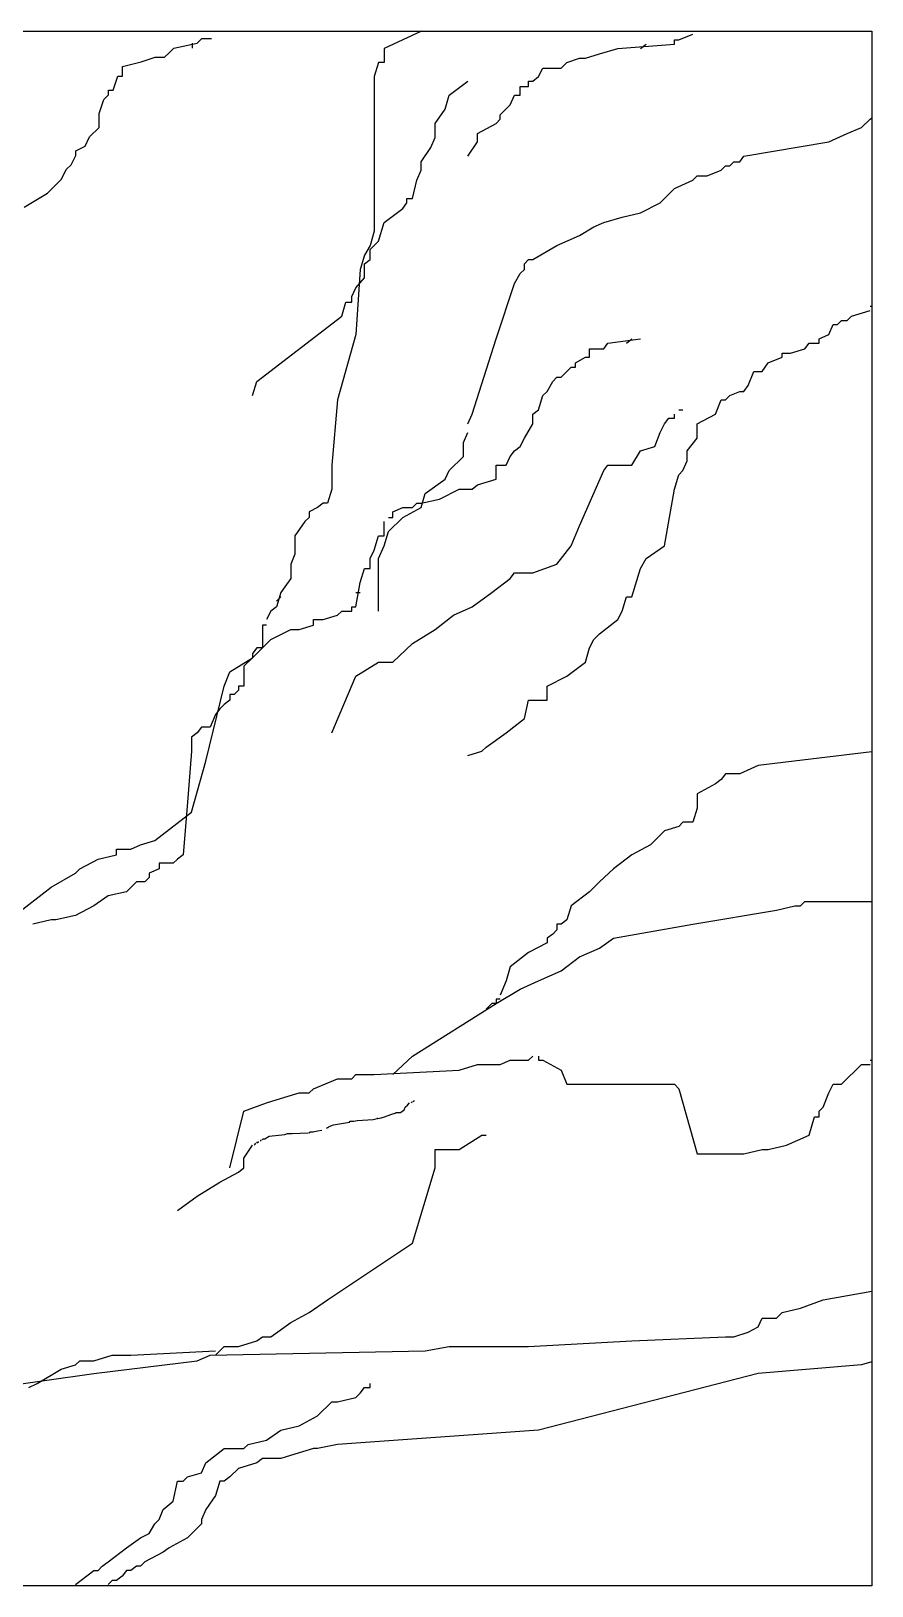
# Model space of a CAD drawing. Header units: inches. Extents: x 4.9 to 47.4, y 12.3 to 37.1.
# Drawn here: x 34.85 to 35.391, y 17.29 to 18.29 of the extents above; entities that cross this region are included whole.
import ezdxf

# ---------------------------------------------------------------- set-up
doc = ezdxf.new("R2010")
doc.units = ezdxf.units.IN
doc.header["$MEASUREMENT"] = 0
doc.layers.add('02', color=2, linetype='Continuous')

msp = doc.modelspace()

# ---------------------------------------------------------------- linework, layer by layer
at = {"layer": '02'}
for p, q in [((34.9417, 18.2787, -0.1), (34.9567, 18.2818, -0.1)), ((34.9537, 18.2787, -0.1), (34.9537, 18.2818, -0.1)), ((34.9567, 18.2818, -0.1), (34.9597, 18.2848, -0.1)), ((34.9597, 18.2848, -0.1), (34.9658, 18.2848, -0.1)), ((35.1009, 18.2896, -0.1), (35.0769, 18.2785, -0.1)), ((35.2272, 18.2785, -0.1), (35.2637, 18.2812, -0.1)), ((35.2418, 18.2785, -0.1), (35.2454, 18.2812, -0.1)), ((35.2637, 18.284, -0.1), (35.2664, 18.284, -0.1)), ((35.2637, 18.2812, -0.1), (35.2637, 18.284, -0.1)), ((35.2664, 18.284, -0.1), (35.2755, 18.2876, -0.1)), ((34.9206, 18.2698, -0.1), (34.9296, 18.2728, -0.1)), ((34.9296, 18.2728, -0.1), (34.9357, 18.2728, -0.1)), ((34.9357, 18.2728, -0.1), (34.9387, 18.2757, -0.1)), ((34.9387, 18.2757, -0.1), (34.9417, 18.2787, -0.1)), ((35.0769, 18.2785, -0.1), (35.0769, 18.2694, -0.1)), ((35.1944, 18.2694, -0.1), (35.2026, 18.2721, -0.1)), ((35.2026, 18.2721, -0.1), (35.2063, 18.2721, -0.1)), ((35.2063, 18.2721, -0.1), (35.2154, 18.2749, -0.1)), ((35.2154, 18.2749, -0.1), (35.2272, 18.2785, -0.1)), ((34.9025, 18.2516, -0.1), (34.9056, 18.2607, -0.1)), ((34.9056, 18.2607, -0.1), (34.9086, 18.2607, -0.1)), ((34.9086, 18.2668, -0.1), (34.9206, 18.2698, -0.1)), ((34.9086, 18.2607, -0.1), (34.9086, 18.2668, -0.1)), ((35.0733, 18.2694, -0.1), (35.0705, 18.2603, -0.1)), ((35.0705, 18.2603, -0.1), (35.0705, 18.1609, -0.1)), ((35.0769, 18.2694, -0.1), (35.0733, 18.2694, -0.1)), ((35.1726, 18.2575, -0.1), (35.1762, 18.2603, -0.1)), ((35.1762, 18.2603, -0.1), (35.1789, 18.2658, -0.1)), ((35.1789, 18.2658, -0.1), (35.1908, 18.2658, -0.1)), ((35.1908, 18.2658, -0.1), (35.1944, 18.2694, -0.1)), ((34.8995, 18.2516, -0.1), (34.9025, 18.2516, -0.1)), ((34.8995, 18.2486, -0.1), (34.8995, 18.2516, -0.1)), ((35.1188, 18.2484, -0.1), (35.1307, 18.2575, -0.1)), ((35.1644, 18.2539, -0.1), (35.1698, 18.2539, -0.1)), ((35.1644, 18.2484, -0.1), (35.1644, 18.2539, -0.1)), ((35.1698, 18.2575, -0.1), (35.1726, 18.2575, -0.1)), ((35.1698, 18.2539, -0.1), (35.1698, 18.2575, -0.1)), ((34.8935, 18.2366, -0.1), (34.8965, 18.2457, -0.1)), ((34.8965, 18.2457, -0.1), (34.8995, 18.2486, -0.1)), ((35.1161, 18.2393, -0.1), (35.1188, 18.2484, -0.1)), ((35.1516, 18.2357, -0.1), (35.158, 18.2421, -0.1)), ((35.158, 18.2421, -0.1), (35.1607, 18.2484, -0.1)), ((35.1607, 18.2484, -0.1), (35.1644, 18.2484, -0.1)), ((34.8935, 18.2276, -0.1), (34.8935, 18.2366, -0.1)), ((35.1097, 18.2302, -0.1), (35.1161, 18.2393, -0.1)), ((35.1097, 18.2211, -0.1), (35.1097, 18.2302, -0.1)), ((35.137, 18.2238, -0.1), (35.1489, 18.2302, -0.1)), ((35.1489, 18.2302, -0.1), (35.1516, 18.2329, -0.1)), ((35.1516, 18.2329, -0.1), (35.1516, 18.2357, -0.1)), ((35.3839, 18.2275, -0.1), (35.3894, 18.2329, -0.1)), ((35.3894, 18.2329, -0.1), (35.3906, 18.2339, -0.1)), ((34.8845, 18.2156, -0.1), (34.8874, 18.2215, -0.1)), ((34.8874, 18.2215, -0.1), (34.8935, 18.2276, -0.1)), ((35.107, 18.2147, -0.1), (35.1097, 18.2211, -0.1)), ((35.137, 18.2184, -0.1), (35.137, 18.2238, -0.1)), ((35.3629, 18.2184, -0.1), (35.3748, 18.2238, -0.1)), ((35.3748, 18.2238, -0.1), (35.3839, 18.2275, -0.1)), ((34.8785, 18.2125, -0.1), (34.8845, 18.2156, -0.1)), ((34.8785, 18.2095, -0.1), (34.8785, 18.2125, -0.1)), ((35.1006, 18.2056, -0.1), (35.107, 18.2147, -0.1)), ((35.1307, 18.2092, -0.1), (35.137, 18.2184, -0.1)), ((35.3083, 18.2092, -0.1), (35.3629, 18.2184, -0.1)), ((34.8694, 18.1944, -0.1), (34.8724, 18.2005, -0.1)), ((34.8724, 18.2005, -0.1), (34.8755, 18.2035, -0.1)), ((34.8755, 18.2035, -0.1), (34.8785, 18.2095, -0.1)), ((35.0979, 18.1937, -0.1), (35.1006, 18.2001, -0.1)), ((35.1006, 18.2001, -0.1), (35.1006, 18.2056, -0.1)), ((35.2846, 18.1965, -0.1), (35.2937, 18.2001, -0.1)), ((35.2937, 18.2001, -0.1), (35.2964, 18.2029, -0.1)), ((35.2964, 18.2029, -0.1), (35.2992, 18.2029, -0.1)), ((35.2992, 18.2029, -0.1), (35.3019, 18.2056, -0.1)), ((35.3019, 18.2056, -0.1), (35.3056, 18.2056, -0.1)), ((35.3056, 18.2056, -0.1), (35.3083, 18.2092, -0.1)), ((34.8604, 18.1854, -0.1), (34.8694, 18.1944, -0.1)), ((35.0951, 18.1819, -0.1), (35.0979, 18.1937, -0.1)), ((35.2637, 18.1883, -0.1), (35.2755, 18.1937, -0.1)), ((35.2755, 18.1937, -0.1), (35.2782, 18.1965, -0.1)), ((35.2782, 18.1965, -0.1), (35.2846, 18.1965, -0.1)), ((34.8454, 18.1764, -0.1), (34.8604, 18.1854, -0.1)), ((35.0915, 18.1819, -0.1), (35.0951, 18.1819, -0.1)), ((35.0915, 18.1792, -0.1), (35.0915, 18.1819, -0.1)), ((35.2545, 18.1792, -0.1), (35.2637, 18.1883, -0.1)), ((35.0769, 18.1664, -0.1), (35.0888, 18.1755, -0.1)), ((35.0888, 18.1755, -0.1), (35.0915, 18.1792, -0.1)), ((35.2181, 18.1664, -0.1), (35.2299, 18.17, -0.1)), ((35.2299, 18.17, -0.1), (35.2418, 18.1728, -0.1)), ((35.2418, 18.1728, -0.1), (35.2545, 18.1792, -0.1)), ((35.0705, 18.1609, -0.1), (35.0678, 18.1518, -0.1)), ((35.0733, 18.1545, -0.1), (35.0769, 18.1664, -0.1)), ((35.2026, 18.1582, -0.1), (35.2117, 18.1637, -0.1)), ((35.2117, 18.1637, -0.1), (35.2181, 18.1664, -0.1)), ((35.0678, 18.1518, -0.1), (35.0642, 18.1454, -0.1)), ((35.0678, 18.1491, -0.1), (35.0733, 18.1545, -0.1)), ((35.1726, 18.1427, -0.1), (35.188, 18.1518, -0.1)), ((35.188, 18.1518, -0.1), (35.2026, 18.1582, -0.1)), ((35.0642, 18.1454, -0.1), (35.0614, 18.1363, -0.1)), ((35.0642, 18.14, -0.1), (35.0678, 18.1427, -0.1)), ((35.0678, 18.1427, -0.1), (35.0678, 18.1491, -0.1)), ((35.1671, 18.14, -0.1), (35.1698, 18.1427, -0.1)), ((35.1698, 18.1427, -0.1), (35.1726, 18.1427, -0.1)), ((35.0614, 18.1363, -0.1), (35.0587, 18.0944, -0.1)), ((35.0587, 18.1245, -0.1), (35.0642, 18.1308, -0.1)), ((35.0642, 18.1308, -0.1), (35.0642, 18.14, -0.1)), ((35.1607, 18.1272, -0.1), (35.1644, 18.1336, -0.1)), ((35.1644, 18.1336, -0.1), (35.1671, 18.1363, -0.1)), ((35.1671, 18.1363, -0.1), (35.1671, 18.14, -0.1)), ((35.056, 18.119, -0.1), (35.0587, 18.1245, -0.1)), ((35.1489, 18.0916, -0.1), (35.1607, 18.1272, -0.1)), ((35.0496, 18.1062, -0.1), (35.0523, 18.1153, -0.1)), ((35.0523, 18.1153, -0.1), (35.056, 18.1153, -0.1)), ((35.056, 18.1153, -0.1), (35.056, 18.119, -0.1)), ((35.3894, 18.1126, -0.1), (35.3906, 18.1126, -0.1)), ((34.9949, 18.0643, -0.1), (35.0496, 18.1062, -0.1)), ((35.3629, 18.0944, -0.1), (35.3657, 18.1008, -0.1)), ((35.3657, 18.1008, -0.1), (35.3684, 18.1008, -0.1)), ((35.3684, 18.1008, -0.1), (35.3711, 18.1035, -0.1)), ((35.3711, 18.1035, -0.1), (35.3748, 18.1035, -0.1)), ((35.3748, 18.1035, -0.1), (35.3775, 18.1062, -0.1)), ((35.3775, 18.1062, -0.1), (35.3894, 18.1099, -0.1)), ((35.0587, 18.0944, -0.1), (35.0469, 18.0525, -0.1)), ((35.1334, 18.0433, -0.1), (35.1489, 18.0916, -0.1)), ((35.2208, 18.0889, -0.1), (35.2418, 18.0916, -0.1)), ((35.2327, 18.0889, -0.1), (35.2363, 18.0916, -0.1)), ((35.3566, 18.0916, -0.1), (35.3629, 18.0944, -0.1)), ((35.3566, 18.0889, -0.1), (35.3566, 18.0916, -0.1)), ((35.209, 18.0853, -0.1), (35.2181, 18.0853, -0.1)), ((35.209, 18.0798, -0.1), (35.209, 18.0853, -0.1)), ((35.2181, 18.0853, -0.1), (35.2208, 18.0889, -0.1)), ((35.3329, 18.0825, -0.1), (35.3383, 18.0825, -0.1)), ((35.3329, 18.0798, -0.1), (35.3329, 18.0825, -0.1)), ((35.3383, 18.0825, -0.1), (35.3475, 18.0853, -0.1)), ((35.3475, 18.0853, -0.1), (35.3502, 18.0889, -0.1)), ((35.3502, 18.0889, -0.1), (35.3566, 18.0889, -0.1)), ((35.1908, 18.067, -0.1), (35.1972, 18.0734, -0.1)), ((35.1972, 18.0734, -0.1), (35.1999, 18.0734, -0.1)), ((35.1999, 18.0762, -0.1), (35.2063, 18.0798, -0.1)), ((35.1999, 18.0734, -0.1), (35.1999, 18.0762, -0.1)), ((35.2063, 18.0798, -0.1), (35.209, 18.0798, -0.1)), ((35.311, 18.0616, -0.1), (35.3147, 18.0707, -0.1)), ((35.3147, 18.0707, -0.1), (35.3201, 18.0707, -0.1)), ((35.3201, 18.0707, -0.1), (35.3238, 18.0762, -0.1)), ((35.3238, 18.0762, -0.1), (35.3329, 18.0798, -0.1)), ((34.9922, 18.0552, -0.1), (34.9949, 18.0643, -0.1)), ((35.1817, 18.0579, -0.1), (35.1853, 18.0643, -0.1)), ((35.1853, 18.0643, -0.1), (35.188, 18.067, -0.1)), ((35.188, 18.067, -0.1), (35.1908, 18.067, -0.1)), ((35.3083, 18.0579, -0.1), (35.311, 18.0616, -0.1)), ((35.0469, 18.0525, -0.1), (35.0432, 18.0105, -0.1)), ((35.1762, 18.0461, -0.1), (35.1789, 18.0552, -0.1)), ((35.1789, 18.0552, -0.1), (35.1817, 18.0579, -0.1)), ((35.2901, 18.0433, -0.1), (35.2937, 18.0525, -0.1)), ((35.2937, 18.0525, -0.1), (35.2964, 18.0525, -0.1)), ((35.2964, 18.0525, -0.1), (35.2992, 18.0552, -0.1)), ((35.2992, 18.0552, -0.1), (35.3056, 18.0579, -0.1)), ((35.3056, 18.0579, -0.1), (35.3083, 18.0579, -0.1)), ((35.1307, 18.037, -0.1), (35.1334, 18.0433, -0.1)), ((35.1726, 18.0433, -0.1), (35.1762, 18.0461, -0.1)), ((35.1726, 18.037, -0.1), (35.1726, 18.0433, -0.1)), ((35.2573, 18.037, -0.1), (35.26, 18.0406, -0.1)), ((35.26, 18.0406, -0.1), (35.2637, 18.0406, -0.1)), ((35.2637, 18.0406, -0.1), (35.2637, 18.0433, -0.1)), ((35.2664, 18.0461, -0.1), (35.2691, 18.0461, -0.1)), ((35.2782, 18.037, -0.1), (35.2901, 18.0433, -0.1)), ((35.1279, 18.0251, -0.1), (35.1307, 18.0315, -0.1)), ((35.1671, 18.0278, -0.1), (35.1726, 18.037, -0.1)), ((35.2509, 18.0224, -0.1), (35.2545, 18.0315, -0.1)), ((35.2545, 18.0315, -0.1), (35.2573, 18.037, -0.1)), ((35.2782, 18.0278, -0.1), (35.2782, 18.037, -0.1)), ((35.1279, 18.016, -0.1), (35.1279, 18.0251, -0.1)), ((35.1607, 18.0196, -0.1), (35.1644, 18.0224, -0.1)), ((35.1644, 18.0224, -0.1), (35.1671, 18.0278, -0.1)), ((35.2418, 18.0196, -0.1), (35.2509, 18.0224, -0.1)), ((35.2719, 18.0196, -0.1), (35.2782, 18.0278, -0.1)), ((35.0432, 18.0105, -0.1), (35.0432, 17.995, -0.1)), ((35.1188, 18.0069, -0.1), (35.1279, 18.016, -0.1)), ((35.1489, 18.0014, -0.1), (35.1489, 18.0105, -0.1)), ((35.1489, 18.0105, -0.1), (35.1553, 18.0105, -0.1)), ((35.1553, 18.0105, -0.1), (35.158, 18.016, -0.1)), ((35.158, 18.016, -0.1), (35.1607, 18.0196, -0.1)), ((35.2181, 18.0069, -0.1), (35.2208, 18.0105, -0.1)), ((35.2208, 18.0105, -0.1), (35.2363, 18.0105, -0.1)), ((35.2363, 18.0105, -0.1), (35.2418, 18.0196, -0.1)), ((35.2691, 18.0069, -0.1), (35.2719, 18.0133, -0.1)), ((35.2719, 18.0133, -0.1), (35.2719, 18.0196, -0.1)), ((35.1033, 17.9923, -0.1), (35.1161, 18.0014, -0.1)), ((35.1161, 18.0014, -0.1), (35.1188, 18.0069, -0.1)), ((35.137, 17.9978, -0.1), (35.1489, 18.0014, -0.1)), ((35.2026, 17.9713, -0.1), (35.2181, 18.0069, -0.1)), ((35.2637, 17.995, -0.1), (35.2664, 18.0041, -0.1)), ((35.2664, 18.0041, -0.1), (35.2691, 18.0069, -0.1)), ((35.0432, 17.995, -0.1), (35.0405, 17.9859, -0.1)), ((35.1006, 17.9832, -0.1), (35.1033, 17.9923, -0.1)), ((35.1124, 17.9886, -0.1), (35.1252, 17.995, -0.1)), ((35.1252, 17.995, -0.1), (35.1334, 17.995, -0.1)), ((35.1334, 17.995, -0.1), (35.137, 17.9978, -0.1)), ((35.2573, 17.9586, -0.1), (35.2637, 17.995, -0.1)), ((35.0341, 17.9832, -0.1), (35.0286, 17.9804, -0.1)), ((35.0286, 17.9804, -0.1), (35.0286, 17.9768, -0.1)), ((35.0377, 17.9859, -0.1), (35.0341, 17.9832, -0.1)), ((35.0405, 17.9859, -0.1), (35.0377, 17.9859, -0.1)), ((35.0824, 17.9804, -0.1), (35.0888, 17.9832, -0.1)), ((35.0824, 17.9768, -0.1), (35.0824, 17.9804, -0.1)), ((35.0888, 17.9832, -0.1), (35.0951, 17.9832, -0.1)), ((35.0888, 17.9768, -0.1), (35.1006, 17.9832, -0.1)), ((35.0951, 17.9832, -0.1), (35.0979, 17.9859, -0.1)), ((35.0979, 17.9859, -0.1), (35.1006, 17.9859, -0.1)), ((35.1006, 17.9859, -0.1), (35.1124, 17.9886, -0.1)), ((35.0259, 17.9741, -0.1), (35.0195, 17.9649, -0.1)), ((35.0286, 17.9768, -0.1), (35.0259, 17.9741, -0.1)), ((35.0769, 17.9649, -0.1), (35.0769, 17.9741, -0.1)), ((35.0796, 17.9768, -0.1), (35.0824, 17.9768, -0.1)), ((35.0796, 17.9677, -0.1), (35.0888, 17.9768, -0.1)), ((35.1972, 17.9586, -0.1), (35.2026, 17.9713, -0.1)), ((35.0195, 17.9649, -0.1), (35.0195, 17.9531, -0.1)), ((35.0705, 17.9558, -0.1), (35.0733, 17.9649, -0.1)), ((35.0733, 17.9649, -0.1), (35.0769, 17.9649, -0.1)), ((35.0769, 17.9586, -0.1), (35.0796, 17.9677, -0.1)), ((35.0195, 17.9531, -0.1), (35.0168, 17.9467, -0.1)), ((35.0678, 17.9504, -0.1), (35.0705, 17.9558, -0.1)), ((35.0678, 17.944, -0.1), (35.0678, 17.9504, -0.1)), ((35.0733, 17.9504, -0.1), (35.0769, 17.9586, -0.1)), ((35.0733, 17.9166, -0.1), (35.0733, 17.9504, -0.1)), ((35.188, 17.9467, -0.1), (35.1972, 17.9586, -0.1)), ((35.2418, 17.944, -0.1), (35.2454, 17.9504, -0.1)), ((35.2454, 17.9504, -0.1), (35.2573, 17.9586, -0.1)), ((35.0168, 17.9467, -0.1), (35.0168, 17.9376, -0.1)), ((35.0614, 17.9349, -0.1), (35.0642, 17.944, -0.1)), ((35.0642, 17.944, -0.1), (35.0678, 17.944, -0.1)), ((35.158, 17.9376, -0.1), (35.1607, 17.9412, -0.1)), ((35.1607, 17.9412, -0.1), (35.1726, 17.9412, -0.1)), ((35.1726, 17.9412, -0.1), (35.188, 17.9467, -0.1)), ((35.2363, 17.9257, -0.1), (35.2418, 17.944, -0.1)), ((35.0131, 17.9321, -0.1), (35.0104, 17.9285, -0.1)), ((35.0168, 17.9376, -0.1), (35.0131, 17.9321, -0.1)), ((35.0587, 17.9194, -0.1), (35.0614, 17.9349, -0.1)), ((35.1461, 17.9285, -0.1), (35.158, 17.9376, -0.1)), ((35.0104, 17.9285, -0.1), (35.0077, 17.9194, -0.1)), ((35.0104, 17.9257, -0.1), (35.0077, 17.923, -0.1)), ((35.0587, 17.9285, -0.1), (35.0614, 17.9285, -0.1)), ((35.1334, 17.9194, -0.1), (35.1461, 17.9285, -0.1)), ((35.2299, 17.9166, -0.1), (35.2327, 17.9257, -0.1)), ((35.2327, 17.9257, -0.1), (35.2363, 17.9257, -0.1)), ((35.004, 17.9166, -0.1), (35.0013, 17.9112, -0.1)), ((35.0077, 17.9194, -0.1), (35.004, 17.9166, -0.1)), ((35.0314, 17.9112, -0.1), (35.0377, 17.9112, -0.1)), ((35.0314, 17.9075, -0.1), (35.0314, 17.9112, -0.1)), ((35.0377, 17.9112, -0.1), (35.0469, 17.9139, -0.1)), ((35.0469, 17.9139, -0.1), (35.0496, 17.9166, -0.1)), ((35.0496, 17.9166, -0.1), (35.056, 17.9166, -0.1)), ((35.056, 17.9194, -0.1), (35.0587, 17.9194, -0.1)), ((35.056, 17.9166, -0.1), (35.056, 17.9194, -0.1)), ((35.1097, 17.9048, -0.1), (35.1215, 17.9139, -0.1)), ((35.1215, 17.9139, -0.1), (35.1334, 17.9194, -0.1)), ((35.2154, 17.902, -0.1), (35.2272, 17.9112, -0.1)), ((35.2272, 17.9112, -0.1), (35.2299, 17.9166, -0.1)), ((34.9986, 17.9075, -0.1), (34.9986, 17.8929, -0.1)), ((35.0013, 17.9075, -0.1), (34.9986, 17.9075, -0.1)), ((35.004, 17.8984, -0.1), (35.0168, 17.9048, -0.1)), ((35.0168, 17.9048, -0.1), (35.0223, 17.9048, -0.1)), ((35.0223, 17.9048, -0.1), (35.0314, 17.9075, -0.1)), ((35.0951, 17.8957, -0.1), (35.1097, 17.9048, -0.1)), ((35.2117, 17.8984, -0.1), (35.2154, 17.902, -0.1)), ((34.9922, 17.8866, -0.1), (35.004, 17.8984, -0.1)), ((34.9949, 17.8929, -0.1), (34.9922, 17.8893, -0.1)), ((34.9986, 17.8929, -0.1), (34.9949, 17.8929, -0.1)), ((35.0824, 17.8838, -0.1), (35.0951, 17.8957, -0.1)), ((35.2063, 17.8838, -0.1), (35.209, 17.8929, -0.1)), ((35.209, 17.8929, -0.1), (35.2117, 17.8984, -0.1)), ((34.9776, 17.8774, -0.1), (34.9922, 17.8866, -0.1)), ((34.9922, 17.8866, -0.1), (34.9867, 17.8811, -0.1)), ((34.9867, 17.8811, -0.1), (34.9867, 17.8683, -0.1)), ((34.9922, 17.8893, -0.1), (34.9922, 17.8866, -0.1)), ((35.0587, 17.8747, -0.1), (35.0733, 17.8838, -0.1)), ((35.0733, 17.8838, -0.1), (35.0824, 17.8838, -0.1)), ((35.1944, 17.8747, -0.1), (35.2063, 17.8838, -0.1)), ((34.974, 17.8683, -0.1), (34.9776, 17.8774, -0.1)), ((35.0432, 17.8382, -0.1), (35.0587, 17.8747, -0.1)), ((35.1817, 17.8683, -0.1), (35.1944, 17.8747, -0.1)), ((34.9621, 17.82, -0.1), (34.974, 17.8683, -0.1)), ((34.9776, 17.8629, -0.1), (34.9776, 17.8592, -0.1)), ((34.9804, 17.8629, -0.1), (34.9776, 17.8629, -0.1)), ((34.9831, 17.8656, -0.1), (34.9804, 17.8629, -0.1)), ((34.9831, 17.8683, -0.1), (34.9831, 17.8656, -0.1)), ((34.9867, 17.8683, -0.1), (34.9831, 17.8683, -0.1)), ((35.1817, 17.8592, -0.1), (35.1817, 17.8683, -0.1)), ((34.9685, 17.8501, -0.1), (34.9649, 17.8419, -0.1)), ((34.9712, 17.8537, -0.1), (34.9685, 17.8501, -0.1)), ((34.974, 17.8565, -0.1), (34.9712, 17.8537, -0.1)), ((34.9776, 17.8592, -0.1), (34.974, 17.8565, -0.1)), ((35.1671, 17.8474, -0.1), (35.1698, 17.8592, -0.1)), ((35.1698, 17.8592, -0.1), (35.1817, 17.8592, -0.1)), ((34.9594, 17.8419, -0.1), (34.9567, 17.8382, -0.1)), ((34.9649, 17.8419, -0.1), (34.9594, 17.8419, -0.1)), ((35.1553, 17.8382, -0.1), (35.1671, 17.8474, -0.1)), ((34.9567, 17.8382, -0.1), (34.953, 17.8355, -0.1)), ((34.953, 17.8355, -0.1), (34.953, 17.8264, -0.1)), ((35.1425, 17.8291, -0.1), (35.1553, 17.8382, -0.1)), ((34.953, 17.8264, -0.1), (34.9503, 17.7936, -0.1)), ((34.953, 17.7872, -0.1), (34.9621, 17.82, -0.1)), ((35.1307, 17.8237, -0.1), (35.1398, 17.8264, -0.1)), ((35.1398, 17.8264, -0.1), (35.1425, 17.8291, -0.1)), ((35.3906, 17.8261, -0.1), (35.3174, 17.8173, -0.1)), ((35.2964, 17.8118, -0.1), (35.2937, 17.8082, -0.1)), ((35.3056, 17.8118, -0.1), (35.2964, 17.8118, -0.1)), ((35.3174, 17.8173, -0.1), (35.3056, 17.8118, -0.1)), ((35.2901, 17.8054, -0.1), (35.2782, 17.799, -0.1)), ((35.2937, 17.8082, -0.1), (35.2901, 17.8054, -0.1)), ((34.9503, 17.7936, -0.1), (34.9476, 17.7598, -0.1)), ((35.2782, 17.799, -0.1), (35.2782, 17.7899, -0.1)), ((34.9293, 17.769, -0.1), (34.953, 17.7872, -0.1)), ((35.2691, 17.7808, -0.1), (35.2664, 17.7781, -0.1)), ((35.2755, 17.7808, -0.1), (35.2691, 17.7808, -0.1)), ((35.2782, 17.7899, -0.1), (35.2755, 17.7808, -0.1)), ((35.2573, 17.7753, -0.1), (35.2482, 17.7662, -0.1)), ((35.2664, 17.7781, -0.1), (35.2573, 17.7753, -0.1)), ((34.9047, 17.7635, -0.1), (34.9139, 17.7635, -0.1)), ((34.9047, 17.7598, -0.1), (34.9047, 17.7635, -0.1)), ((34.9139, 17.7635, -0.1), (34.9202, 17.7662, -0.1)), ((34.9202, 17.7662, -0.1), (34.9293, 17.769, -0.1)), ((35.2482, 17.7662, -0.1), (35.2363, 17.7598, -0.1)), ((34.8783, 17.748, -0.1), (34.8811, 17.7507, -0.1)), ((34.8811, 17.7507, -0.1), (34.8929, 17.7571, -0.1)), ((34.8929, 17.7571, -0.1), (34.9047, 17.7598, -0.1)), ((34.9321, 17.7507, -0.1), (34.9257, 17.748, -0.1)), ((34.9321, 17.7544, -0.1), (34.9321, 17.7507, -0.1)), ((34.9412, 17.7544, -0.1), (34.9321, 17.7544, -0.1)), ((34.9439, 17.7571, -0.1), (34.9412, 17.7544, -0.1)), ((34.9476, 17.7598, -0.1), (34.9439, 17.7571, -0.1)), ((35.2245, 17.7507, -0.1), (35.2154, 17.7425, -0.1)), ((35.2363, 17.7598, -0.1), (35.2245, 17.7507, -0.1)), ((34.8628, 17.7389, -0.1), (34.8783, 17.748, -0.1)), ((34.9175, 17.7425, -0.1), (34.9111, 17.7361, -0.1)), ((34.923, 17.7425, -0.1), (34.9175, 17.7425, -0.1)), ((34.9257, 17.7453, -0.1), (34.923, 17.7425, -0.1)), ((34.9257, 17.748, -0.1), (34.9257, 17.7453, -0.1)), ((35.2154, 17.7425, -0.1), (35.209, 17.7361, -0.1)), ((34.8, 17.6906, -0.1), (34.8628, 17.7389, -0.1)), ((34.8993, 17.7334, -0.1), (34.8902, 17.727, -0.1)), ((34.9111, 17.7361, -0.1), (34.8993, 17.7334, -0.1)), ((35.209, 17.7361, -0.1), (35.1972, 17.727, -0.1)), ((34.8783, 17.7207, -0.1), (34.8656, 17.7179, -0.1)), ((34.8902, 17.727, -0.1), (34.8783, 17.7207, -0.1)), ((35.1972, 17.727, -0.1), (35.1944, 17.7179, -0.1)), ((35.2755, 17.7152, -0.1), (35.3292, 17.7243, -0.1)), ((35.3292, 17.7243, -0.1), (35.3411, 17.727, -0.1)), ((35.3411, 17.727, -0.1), (35.3447, 17.727, -0.1)), ((35.3447, 17.727, -0.1), (35.3475, 17.7298, -0.1)), ((35.3475, 17.7298, -0.1), (35.3906, 17.7298, -0.1)), ((34.8628, 17.7179, -0.1), (34.851, 17.7152, -0.1)), ((34.8656, 17.7179, -0.1), (34.8628, 17.7179, -0.1)), ((35.188, 17.7115, -0.1), (35.1853, 17.7088, -0.1)), ((35.188, 17.7152, -0.1), (35.188, 17.7115, -0.1)), ((35.1908, 17.7152, -0.1), (35.188, 17.7152, -0.1)), ((35.1944, 17.7179, -0.1), (35.1908, 17.7152, -0.1)), ((35.2245, 17.7061, -0.1), (35.2755, 17.7152, -0.1)), ((35.1817, 17.7033, -0.1), (35.1698, 17.697, -0.1)), ((35.1853, 17.7088, -0.1), (35.1817, 17.7061, -0.1)), ((35.1817, 17.7061, -0.1), (35.1817, 17.7033, -0.1)), ((35.2154, 17.6997, -0.1), (35.2245, 17.7061, -0.1)), ((35.1698, 17.697, -0.1), (35.158, 17.6878, -0.1)), ((35.1908, 17.6851, -0.1), (35.2026, 17.6942, -0.1)), ((35.2026, 17.6942, -0.1), (35.2154, 17.6997, -0.1)), ((35.158, 17.6878, -0.1), (35.1553, 17.6787, -0.1)), ((35.1762, 17.6787, -0.1), (35.1908, 17.6851, -0.1)), ((35.1489, 17.6641, -0.1), (35.1644, 17.6733, -0.1)), ((35.1553, 17.6787, -0.1), (35.1516, 17.6696, -0.1)), ((35.1644, 17.6733, -0.1), (35.1762, 17.6787, -0.1)), ((35.0951, 17.6304, -0.1), (35.1489, 17.6641, -0.1)), ((35.1461, 17.6641, -0.1), (35.1425, 17.6605, -0.1)), ((35.1489, 17.6641, -0.1), (35.1461, 17.6641, -0.1)), ((35.1489, 17.6669, -0.1), (35.1489, 17.6641, -0.1)), ((35.1516, 17.6669, -0.1), (35.1489, 17.6669, -0.1)), ((35.0824, 17.6186, -0.1), (35.0951, 17.6304, -0.1)), ((35.1698, 17.6277, -0.1), (35.1726, 17.6304, -0.1)), ((35.1762, 17.6304, -0.1), (35.1762, 17.6277, -0.1)), ((35.0705, 17.6186, -0.1), (35.1252, 17.6213, -0.1)), ((35.1252, 17.6213, -0.1), (35.137, 17.6249, -0.1)), ((35.137, 17.6249, -0.1), (35.1516, 17.6249, -0.1)), ((35.1516, 17.6249, -0.1), (35.158, 17.6277, -0.1)), ((35.158, 17.6277, -0.1), (35.1698, 17.6277, -0.1)), ((35.1762, 17.6277, -0.1), (35.1789, 17.6277, -0.1)), ((35.1789, 17.6277, -0.1), (35.1908, 17.6213, -0.1)), ((35.1908, 17.6213, -0.1), (35.1944, 17.6122, -0.1)), ((35.3711, 17.6122, -0.1), (35.3839, 17.6249, -0.1)), ((35.3839, 17.6249, -0.1), (35.3894, 17.6249, -0.1)), ((35.3894, 17.6277, -0.1), (35.3906, 17.6277, -0.1)), ((35.0314, 17.6094, -0.1), (35.0469, 17.6158, -0.1)), ((35.0469, 17.6158, -0.1), (35.056, 17.6158, -0.1)), ((35.056, 17.6158, -0.1), (35.0587, 17.6186, -0.1)), ((35.0587, 17.6186, -0.1), (35.0705, 17.6186, -0.1)), ((35.1944, 17.6122, -0.1), (35.2637, 17.6122, -0.1)), ((35.2637, 17.6122, -0.1), (35.2664, 17.6094, -0.1)), ((35.3629, 17.6067, -0.1), (35.3657, 17.6122, -0.1)), ((35.3657, 17.6122, -0.1), (35.3711, 17.6122, -0.1)), ((34.9867, 17.5949, -0.1), (35.0013, 17.6003, -0.1)), ((35.0013, 17.6003, -0.1), (35.0131, 17.604, -0.1)), ((35.0131, 17.604, -0.1), (35.0223, 17.6067, -0.1)), ((35.0223, 17.6067, -0.1), (35.0286, 17.6067, -0.1)), ((35.0286, 17.6067, -0.1), (35.0314, 17.6094, -0.1)), ((35.092, 17.5987, -0.1), (35.0931, 17.6004, -0.1)), ((35.0942, 17.6004, -0.1), (35.0948, 17.601, -0.1)), ((35.0954, 17.601, -0.1), (35.096, 17.6015, -0.1)), ((35.096, 17.6015, -0.1), (35.0965, 17.6015, -0.1)), ((35.2664, 17.6094, -0.1), (35.2782, 17.5675, -0.1)), ((35.3593, 17.5976, -0.1), (35.3629, 17.6067, -0.1)), ((34.9776, 17.5584, -0.1), (34.9867, 17.5949, -0.1)), ((35.0698, 17.5896, -0.1), (35.0715, 17.5901, -0.1)), ((35.0715, 17.5901, -0.1), (35.0749, 17.5907, -0.1)), ((35.0727, 17.5901, -0.1), (35.0727, 17.5907, -0.1)), ((35.0749, 17.5907, -0.1), (35.0772, 17.5913, -0.1)), ((35.0772, 17.5913, -0.1), (35.0789, 17.5919, -0.1)), ((35.0789, 17.5919, -0.1), (35.0818, 17.593, -0.1)), ((35.0818, 17.593, -0.1), (35.084, 17.5936, -0.1)), ((35.084, 17.5936, -0.1), (35.0846, 17.5941, -0.1)), ((35.0846, 17.5941, -0.1), (35.0874, 17.5941, -0.1)), ((35.0874, 17.5941, -0.1), (35.0897, 17.5958, -0.1)), ((35.0897, 17.5958, -0.1), (35.0903, 17.5976, -0.1)), ((35.0903, 17.5976, -0.1), (35.092, 17.5987, -0.1)), ((35.3502, 17.5794, -0.1), (35.3538, 17.5912, -0.1)), ((35.3538, 17.5912, -0.1), (35.3566, 17.5912, -0.1)), ((35.3566, 17.5949, -0.1), (35.3593, 17.5976, -0.1)), ((35.3566, 17.5912, -0.1), (35.3566, 17.5949, -0.1)), ((35.0131, 17.58, -0.1), (35.0148, 17.5805, -0.1)), ((35.0148, 17.5805, -0.1), (35.0177, 17.5805, -0.1)), ((35.0177, 17.5805, -0.1), (35.0279, 17.5811, -0.1)), ((35.0284, 17.5811, -0.1), (35.0296, 17.5816, -0.1)), ((35.0296, 17.5816, -0.1), (35.0313, 17.5816, -0.1)), ((35.0313, 17.5816, -0.1), (35.0341, 17.5822, -0.1)), ((35.0341, 17.5822, -0.1), (35.0369, 17.5828, -0.1)), ((35.0398, 17.5839, -0.1), (35.0404, 17.5845, -0.1)), ((35.0404, 17.5845, -0.1), (35.0409, 17.5845, -0.1)), ((35.0409, 17.5845, -0.1), (35.0415, 17.5851, -0.1)), ((35.0415, 17.5851, -0.1), (35.0444, 17.5862, -0.1)), ((35.0444, 17.5862, -0.1), (35.0545, 17.5879, -0.1)), ((35.0545, 17.5879, -0.1), (35.0551, 17.5885, -0.1)), ((35.0551, 17.5885, -0.1), (35.0573, 17.5885, -0.1)), ((35.0573, 17.5885, -0.1), (35.0596, 17.589, -0.1)), ((35.0596, 17.589, -0.1), (35.0698, 17.5896, -0.1)), ((34.9867, 17.5648, -0.1), (34.9922, 17.573, -0.1)), ((34.9933, 17.5731, -0.1), (34.9939, 17.5737, -0.1)), ((34.9939, 17.5737, -0.1), (34.9944, 17.5743, -0.1)), ((34.995, 17.5743, -0.1), (34.9955, 17.5749, -0.1)), ((34.9955, 17.5749, -0.1), (34.9961, 17.5749, -0.1)), ((34.9961, 17.5749, -0.1), (34.9961, 17.5754, -0.1)), ((34.9972, 17.576, -0.1), (34.9978, 17.576, -0.1)), ((34.9978, 17.576, -0.1), (34.9978, 17.5765, -0.1)), ((34.9984, 17.5765, -0.1), (34.999, 17.5771, -0.1)), ((34.999, 17.5771, -0.1), (35.0001, 17.5771, -0.1)), ((35.0001, 17.5771, -0.1), (35.0029, 17.5788, -0.1)), ((35.0029, 17.5788, -0.1), (35.0131, 17.58, -0.1)), ((35.1097, 17.5702, -0.1), (35.1252, 17.5702, -0.1)), ((35.1097, 17.5584, -0.1), (35.1097, 17.5702, -0.1)), ((35.1252, 17.5702, -0.1), (35.1398, 17.5794, -0.1)), ((35.1398, 17.5794, -0.1), (35.1425, 17.5794, -0.1)), ((35.3083, 17.5675, -0.1), (35.3201, 17.5702, -0.1)), ((35.3201, 17.5702, -0.1), (35.3238, 17.5702, -0.1)), ((35.3238, 17.5702, -0.1), (35.3356, 17.573, -0.1)), ((35.3356, 17.573, -0.1), (35.3502, 17.5794, -0.1)), ((34.9867, 17.5584, -0.1), (34.9867, 17.5648, -0.1)), ((35.2782, 17.5675, -0.1), (35.3083, 17.5675, -0.1)), ((34.9712, 17.5493, -0.1), (34.9831, 17.5557, -0.1)), ((34.9831, 17.5557, -0.1), (34.9867, 17.5584, -0.1)), ((35.0951, 17.5101, -0.1), (35.1097, 17.5584, -0.1)), ((34.9439, 17.5311, -0.1), (34.9567, 17.5402, -0.1)), ((34.9567, 17.5402, -0.1), (34.9712, 17.5493, -0.1)), ((35.0405, 17.4736, -0.1), (35.0951, 17.5101, -0.1)), ((35.0286, 17.4654, -0.1), (35.0405, 17.4736, -0.1)), ((35.3447, 17.4682, -0.1), (35.3593, 17.4736, -0.1)), ((35.3593, 17.4736, -0.1), (35.3906, 17.4792, -0.1)), ((35.0168, 17.459, -0.1), (35.0286, 17.4654, -0.1)), ((35.3174, 17.4563, -0.1), (35.3201, 17.4618, -0.1)), ((35.3201, 17.4618, -0.1), (35.3292, 17.4618, -0.1)), ((35.3292, 17.4618, -0.1), (35.3329, 17.4654, -0.1)), ((35.3329, 17.4654, -0.1), (35.3447, 17.4682, -0.1)), ((35.004, 17.4499, -0.1), (35.0168, 17.459, -0.1)), ((35.3019, 17.4499, -0.1), (35.311, 17.4527, -0.1)), ((35.311, 17.4527, -0.1), (35.3174, 17.4563, -0.1)), ((34.9139, 17.4381, -0.1), (34.9685, 17.4408, -0.1)), ((34.9649, 17.4381, -0.1), (35.1033, 17.4408, -0.1)), ((34.9685, 17.4381, -0.1), (34.974, 17.4435, -0.1)), ((34.974, 17.4435, -0.1), (34.9831, 17.4435, -0.1)), ((34.9831, 17.4435, -0.1), (34.9949, 17.4472, -0.1)), ((34.9949, 17.4472, -0.1), (34.9986, 17.4499, -0.1)), ((34.9986, 17.4499, -0.1), (35.004, 17.4499, -0.1)), ((35.1033, 17.4408, -0.1), (35.1188, 17.4435, -0.1)), ((35.1188, 17.4435, -0.1), (35.1698, 17.4435, -0.1)), ((35.1698, 17.4435, -0.1), (35.2363, 17.4472, -0.1)), ((35.2363, 17.4472, -0.1), (35.2964, 17.4499, -0.1)), ((35.2964, 17.4499, -0.1), (35.3019, 17.4499, -0.1)), ((34.8692, 17.429, -0.1), (34.8783, 17.4317, -0.1)), ((34.8783, 17.4317, -0.1), (34.8811, 17.4344, -0.1)), ((34.8811, 17.4344, -0.1), (34.8902, 17.4344, -0.1)), ((34.8902, 17.4344, -0.1), (34.902, 17.4381, -0.1)), ((34.8902, 17.4262, -0.1), (34.9567, 17.4344, -0.1)), ((34.902, 17.4381, -0.1), (34.9139, 17.4381, -0.1)), ((34.9567, 17.4344, -0.1), (34.9649, 17.4381, -0.1)), ((35.3839, 17.4317, -0.1), (35.3174, 17.4262, -0.1)), ((35.3906, 17.4337, -0.1), (35.3839, 17.4317, -0.1)), ((34.8264, 17.4171, -0.1), (34.8902, 17.4262, -0.1)), ((34.8537, 17.4198, -0.1), (34.8692, 17.429, -0.1)), ((35.3174, 17.4262, -0.1), (35.1762, 17.3898, -0.1)), ((34.8483, 17.4171, -0.1), (34.8537, 17.4198, -0.1)), ((35.0469, 17.408, -0.1), (35.0587, 17.4107, -0.1)), ((35.0587, 17.4107, -0.1), (35.0614, 17.4135, -0.1)), ((35.0614, 17.4135, -0.1), (35.0642, 17.4171, -0.1)), ((35.0642, 17.4171, -0.1), (35.0678, 17.4171, -0.1)), ((35.0678, 17.4171, -0.1), (35.0678, 17.4198, -0.1)), ((35.0341, 17.3989, -0.1), (35.0432, 17.408, -0.1)), ((35.0432, 17.408, -0.1), (35.0469, 17.408, -0.1)), ((35.0104, 17.3898, -0.1), (35.0223, 17.3925, -0.1)), ((35.0223, 17.3925, -0.1), (35.0341, 17.3989, -0.1)), ((34.9867, 17.3779, -0.1), (34.9895, 17.3806, -0.1)), ((34.9895, 17.3806, -0.1), (35.0013, 17.3834, -0.1)), ((35.0013, 17.3834, -0.1), (35.0104, 17.3898, -0.1)), ((35.0469, 17.3806, -0.1), (35.0341, 17.3779, -0.1)), ((35.1762, 17.3898, -0.1), (35.0469, 17.3806, -0.1)), ((34.9621, 17.3688, -0.1), (34.974, 17.3779, -0.1)), ((34.974, 17.3779, -0.1), (34.9867, 17.3779, -0.1)), ((34.9986, 17.3715, -0.1), (34.9949, 17.3688, -0.1)), ((35.0104, 17.3715, -0.1), (34.9986, 17.3715, -0.1)), ((35.0195, 17.3743, -0.1), (35.0104, 17.3715, -0.1)), ((35.0314, 17.3779, -0.1), (35.0195, 17.3743, -0.1)), ((35.0341, 17.3779, -0.1), (35.0314, 17.3779, -0.1)), ((34.9503, 17.3597, -0.1), (34.9594, 17.3624, -0.1)), ((34.9594, 17.3624, -0.1), (34.9621, 17.3688, -0.1)), ((34.9831, 17.3652, -0.1), (34.9776, 17.3597, -0.1)), ((34.9949, 17.3688, -0.1), (34.9831, 17.3652, -0.1)), ((34.9412, 17.3442, -0.1), (34.9439, 17.3569, -0.1)), ((34.9439, 17.3569, -0.1), (34.9476, 17.3569, -0.1)), ((34.9476, 17.3569, -0.1), (34.9503, 17.3597, -0.1)), ((34.9712, 17.3569, -0.1), (34.9685, 17.3478, -0.1)), ((34.974, 17.3569, -0.1), (34.9712, 17.3569, -0.1)), ((34.9776, 17.3597, -0.1), (34.974, 17.3569, -0.1)), ((34.9348, 17.3387, -0.1), (34.9412, 17.3442, -0.1)), ((34.9685, 17.3478, -0.1), (34.9621, 17.3387, -0.1)), ((34.9293, 17.3296, -0.1), (34.9321, 17.3323, -0.1)), ((34.9321, 17.3323, -0.1), (34.9348, 17.3387, -0.1)), ((34.9621, 17.3387, -0.1), (34.9594, 17.3323, -0.1)), ((34.9594, 17.3323, -0.1), (34.9594, 17.3296, -0.1)), ((34.9111, 17.3141, -0.1), (34.9202, 17.3205, -0.1)), ((34.9202, 17.3205, -0.1), (34.9257, 17.3232, -0.1)), ((34.9257, 17.3232, -0.1), (34.9293, 17.3296, -0.1)), ((34.9503, 17.3205, -0.1), (34.9385, 17.3141, -0.1)), ((34.9594, 17.3296, -0.1), (34.9503, 17.3205, -0.1)), ((34.8993, 17.305, -0.1), (34.9111, 17.3141, -0.1)), ((34.9348, 17.3114, -0.1), (34.923, 17.305, -0.1)), ((34.9385, 17.3141, -0.1), (34.9348, 17.3114, -0.1)), ((34.8929, 17.2995, -0.1), (34.8956, 17.3023, -0.1)), ((34.8956, 17.3023, -0.1), (34.8993, 17.305, -0.1)), ((34.9175, 17.3023, -0.1), (34.9139, 17.2995, -0.1)), ((34.9202, 17.3023, -0.1), (34.9175, 17.3023, -0.1)), ((34.923, 17.305, -0.1), (34.9202, 17.3023, -0.1)), ((34.8783, 17.2904, -0.1), (34.8902, 17.2995, -0.1)), ((34.8902, 17.2995, -0.1), (34.8929, 17.2995, -0.1)), ((34.902, 17.2931, -0.1), (34.8993, 17.2904, -0.1)), ((34.9047, 17.2931, -0.1), (34.902, 17.2931, -0.1)), ((34.9084, 17.2959, -0.1), (34.9047, 17.2931, -0.1)), ((34.9111, 17.2995, -0.1), (34.9084, 17.2959, -0.1)), ((34.9139, 17.2995, -0.1), (34.9111, 17.2995, -0.1))]:
    msp.add_line(p, q, dxfattribs=at)
at = {"layer": '02', "elevation": -0.1}
msp.add_lwpolyline([(34.3906, 17.2896), (34.3906, 18.2896), (35.3906, 18.2896), (35.3906, 17.2896)], close=True, dxfattribs=at)

doc.saveas('drawing.dxf')
